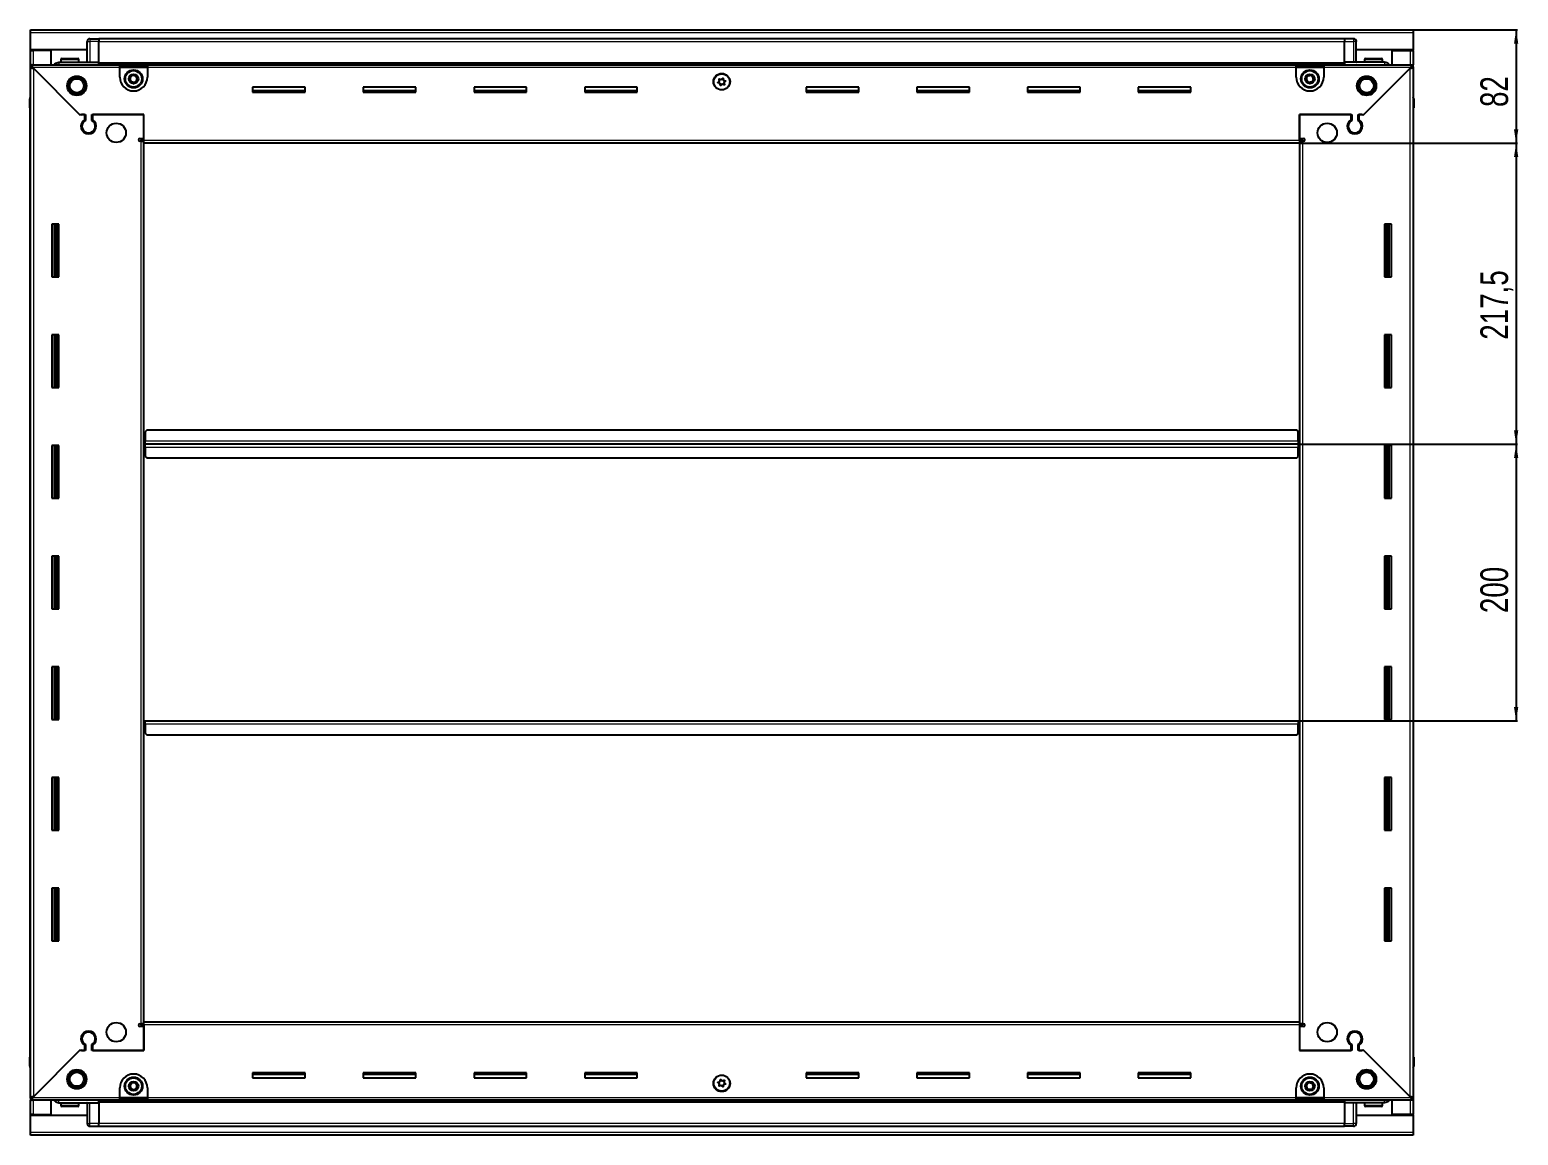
# Model space of a CAD drawing. Header units: millimetres. Extents: x 1415 to 5803, y -1188 to 1732.
# Drawn here: x 4728 to 5803, y 777 to 1576 of the extents above; entities that cross this region are included whole.
import ezdxf

# ---------------------------------------------------------------- set-up
doc = ezdxf.new("R2010")
doc.units = ezdxf.units.MM
doc.layers.add('FORMAT', color=7, linetype='Continuous')
doc.styles.add('SLDTEXTSTYLE0', font='TXT', dxfattribs={"width": 0.75})
doc.dimstyles.new('SLDDIMSTYLE0', dxfattribs={"dimtxt": 20, "dimasz": 10, "dimexe": 0, "dimexo": 0.0625, "dimgap": 5, "dimtad": 2, "dimdec": 1, "dimrnd": 1e-09, "dimzin": 12, "dimdsep": 46, "dimtxsty": 'SLDTEXTSTYLE0', "dimsah": 1, "dimcen": 0.09, "dimadec": 0, "dimazin": 3, "dimtfac": 1, "dimtofl": 0, "dimtmove": 0, "dimatfit": 3, "dimfxl": 0, "dimfrac": 2, "dimtolj": 1, "dimtzin": 12, "dimarcsym": 0})

# ---------------------------------------------------------------- blocks, each defined once
blk = doc.blocks.new('_D_6')
at = {"layer": 'FORMAT'}
for p, q in [((5727.2, 1575.8), (5802.7, 1575.8)), ((5801.7, 1575.8), (5801.7, 1493.8)), ((5645.2, 1493.8), (5802.7, 1493.8))]:
    blk.add_line(p, q, dxfattribs=at)
for points in [[(5801.7, 1575.8), (5800.2, 1565.8), (5803.3, 1565.8)], [(5801.7, 1493.8), (5803.3, 1503.8), (5800.2, 1503.8)]]:
    blk.add_solid(points, dxfattribs=at)
at = {"layer": 'FORMAT', "insert": (5775.9, 1520), "char_height": 20, "attachment_point": 1, "rotation": 90, "style": 'SLDTEXTSTYLE0'}
blk.add_mtext('82', dxfattribs=at)
blk = doc.blocks.new('_D_7')
at = {"layer": 'FORMAT'}
for p, q in [((5644.2, 1276.3), (5802.7, 1276.3)), ((5801.7, 1276.3), (5801.7, 1076.3)), ((5644.2, 1076.3), (5802.7, 1076.3))]:
    blk.add_line(p, q, dxfattribs=at)
for points in [[(5801.7, 1276.3), (5800.2, 1266.3), (5803.3, 1266.3)], [(5801.7, 1076.3), (5803.3, 1086.3), (5800.2, 1086.3)]]:
    blk.add_solid(points, dxfattribs=at)
at = {"layer": 'FORMAT', "insert": (5775.9, 1154.2), "char_height": 20, "attachment_point": 1, "rotation": 90, "style": 'SLDTEXTSTYLE0'}
blk.add_mtext('200', dxfattribs=at)
blk = doc.blocks.new('_D_8')
at = {"layer": 'FORMAT'}
for p, q in [((5645.2, 1493.8), (5802.7, 1493.8)), ((5801.7, 1493.8), (5801.7, 1276.3)), ((5644.2, 1276.3), (5802.7, 1276.3))]:
    blk.add_line(p, q, dxfattribs=at)
for points in [[(5801.7, 1493.8), (5800.2, 1483.8), (5803.3, 1483.8)], [(5801.7, 1276.3), (5803.3, 1286.3), (5800.2, 1286.3)]]:
    blk.add_solid(points, dxfattribs=at)
at = {"layer": 'FORMAT', "insert": (5775.9, 1351.8), "char_height": 20, "attachment_point": 1, "rotation": 90, "style": 'SLDTEXTSTYLE0'}
blk.add_mtext('217,5', dxfattribs=at)

msp = doc.modelspace()

# ---------------------------------------------------------------- linework, layer by layer
at = {"color": 7, "linetype": 'Continuous', "lineweight": 25}
for p, q in [((4728.22, 1573.72), (4728.22, 1575.82)), ((4728.22, 1575.82), (5727.22, 1575.82)), ((4728.22, 1561.32), (4728.22, 1573.72)), ((5727.22, 1575.82), (5727.22, 1573.72)), ((5727.22, 1573.72), (5727.22, 1561.32)), ((4769.22, 1561.32), (4728.22, 1561.32)), ((4728.22, 1560.82), (4728.22, 1561.32)), ((4728.22, 1560.82), (4730.32, 1560.82)), ((4728.22, 1550.57), (4728.22, 1560.82)), ((4729.72, 1560.82), (4729.72, 1561.32)), ((4743.22, 1560.82), (4730.32, 1560.82)), ((4743.22, 1550.57), (4743.22, 1560.82)), ((4769.22, 1552.32), (4769.22, 1567.32)), ((4769.9, 1568.82), (4769.9, 1568.82)), ((4771.22, 1569.32), (4777.72, 1569.32)), ((4771.22, 1569.32), (4777.72, 1569.32)), ((4777.72, 1569.32), (4777.72, 1569.32)), ((4777.72, 1569.32), (4777.72, 1569.32)), ((4777.72, 1569.32), (4777.72, 1567.32)), ((5677.72, 1569.17), (4777.72, 1569.17)), ((4777.72, 1552.32), (4777.72, 1567.32)), ((5677.72, 1569.32), (5677.72, 1569.32)), ((5684.22, 1569.32), (5677.72, 1569.32)), ((5684.22, 1569.32), (5677.72, 1569.32)), ((5677.72, 1569.32), (5677.72, 1567.32)), ((5677.72, 1552.32), (5677.72, 1567.32)), ((5686.22, 1567.32), (5686.22, 1567.32)), ((5686.22, 1552.32), (5686.22, 1567.32)), ((5727.22, 1561.32), (5686.22, 1561.32)), ((5712.22, 1550.57), (5712.22, 1560.82)), ((5712.22, 1560.82), (5725.12, 1560.82)), ((5725.12, 1560.82), (5727.22, 1560.82)), ((5725.72, 1560.82), (5725.72, 1561.32)), ((5727.22, 1560.82), (5727.22, 1561.32)), ((5727.22, 1560.82), (5727.22, 1550.57)), ((4728.22, 1549.07), (4728.22, 1550.57)), ((4728.22, 1550.57), (4729.22, 1550.57)), ((4728.22, 1548.57), (4728.22, 1549.07)), ((4728.22, 1549.07), (4729.22, 1549.07)), ((4729.22, 1550.57), (4792.72, 1550.57)), ((4729.22, 1549.07), (4729.22, 1550.57)), ((4748.72, 1552.32), (4777.72, 1552.32)), ((4750.22, 1554.22), (4750.22, 1552.32)), ((4751.02, 1555.02), (4762.42, 1555.02)), ((4763.22, 1552.32), (4763.22, 1554.22)), ((4777.64, 1550.57), (4777.72, 1552.29)), ((4777.72, 1552.32), (4777.72, 1551.82)), ((4777.72, 1551.17), (5677.72, 1551.17)), ((4792.72, 1548.47), (4792.72, 1550.57)), ((4792.72, 1550.57), (4812.72, 1550.57)), ((4792.72, 1549.07), (4812.72, 1549.07)), ((4812.72, 1550.57), (4812.72, 1548.47)), ((4812.72, 1550.57), (5642.72, 1550.57)), ((5642.72, 1548.47), (5642.72, 1550.57)), ((5642.72, 1550.57), (5662.72, 1550.57)), ((5642.72, 1549.07), (5662.72, 1549.07)), ((5662.72, 1550.57), (5662.72, 1548.47)), ((5662.72, 1550.57), (5726.22, 1550.57)), ((5706.72, 1552.32), (5677.72, 1552.32)), ((5677.72, 1552.32), (5677.72, 1551.82)), ((5677.72, 1552.29), (5677.79, 1550.57)), ((5692.22, 1554.22), (5692.22, 1552.32)), ((5693.02, 1555.02), (5704.42, 1555.02)), ((5705.22, 1552.32), (5705.22, 1554.22)), ((5726.22, 1549.07), (5726.22, 1550.57)), ((5726.22, 1550.57), (5727.22, 1550.57)), ((5726.22, 1549.07), (5727.22, 1549.07)), ((5727.22, 1549.07), (5727.22, 1550.57)), ((5727.22, 1549.07), (5727.22, 1548.57)), ((4728.22, 804.07), (4728.22, 1548.57)), ((4729.72, 1548.57), (4728.22, 1548.57)), ((4729.82, 1548.47), (4763.72, 1514.57)), ((4764.42, 1513.87), (4730.32, 1547.97)), ((4792.72, 1541.57), (4792.72, 1548.47)), ((4812.72, 1548.47), (4812.72, 1541.57)), ((5642.72, 1541.57), (5642.72, 1548.47)), ((5662.72, 1548.47), (5662.72, 1541.57)), ((5725.12, 1547.97), (5691.02, 1513.87)), ((5691.72, 1514.57), (5725.62, 1548.47)), ((5725.72, 1548.57), (5727.22, 1548.57)), ((5727.22, 1548.57), (5727.22, 804.07)), ((4926.72, 1534.32), (4888.72, 1534.32)), ((4888.72, 1534.32), (4888.72, 1530.82)), ((4926.72, 1531.57), (4888.72, 1531.57)), ((4888.72, 1530.82), (4926.72, 1530.82)), ((4926.72, 1530.82), (4926.72, 1534.32)), ((5006.72, 1534.32), (4968.72, 1534.32)), ((4968.72, 1534.32), (4968.72, 1530.82)), ((5006.72, 1531.57), (4968.72, 1531.57)), ((4968.72, 1530.82), (5006.72, 1530.82)), ((5006.72, 1530.82), (5006.72, 1534.32)), ((5086.72, 1534.32), (5048.72, 1534.32)), ((5048.72, 1534.32), (5048.72, 1530.82)), ((5086.72, 1531.57), (5048.72, 1531.57)), ((5048.72, 1530.82), (5086.72, 1530.82)), ((5086.72, 1530.82), (5086.72, 1534.32)), ((5166.72, 1534.32), (5128.72, 1534.32)), ((5128.72, 1534.32), (5128.72, 1530.82)), ((5166.72, 1531.57), (5128.72, 1531.57)), ((5128.72, 1530.82), (5166.72, 1530.82)), ((5166.72, 1530.82), (5166.72, 1534.32)), ((5326.72, 1534.32), (5288.72, 1534.32)), ((5288.72, 1534.32), (5288.72, 1530.82)), ((5326.72, 1531.57), (5288.72, 1531.57)), ((5288.72, 1530.82), (5326.72, 1530.82)), ((5326.72, 1530.82), (5326.72, 1534.32)), ((5406.72, 1534.32), (5368.72, 1534.32)), ((5368.72, 1534.32), (5368.72, 1530.82)), ((5406.72, 1531.57), (5368.72, 1531.57)), ((5368.72, 1530.82), (5406.72, 1530.82)), ((5406.72, 1530.82), (5406.72, 1534.32)), ((5486.72, 1534.32), (5448.72, 1534.32)), ((5448.72, 1534.32), (5448.72, 1530.82)), ((5486.72, 1531.57), (5448.72, 1531.57)), ((5448.72, 1530.82), (5486.72, 1530.82)), ((5486.72, 1530.82), (5486.72, 1534.32)), ((5566.72, 1534.32), (5528.72, 1534.32)), ((5528.72, 1534.32), (5528.72, 1530.82)), ((5566.72, 1531.57), (5528.72, 1531.57)), ((5528.72, 1530.82), (5566.72, 1530.82)), ((5566.72, 1530.82), (5566.72, 1534.32)), ((4727.72, 1525.82), (4727.72, 1519.32)), ((4727.72, 1519.32), (4727.72, 1525.82)), ((4727.72, 1519.32), (4727.72, 1519.32)), ((4728.22, 1519.32), (4727.72, 1519.32)), ((4727.87, 1519.32), (4727.87, 833.32)), ((5727.22, 1527.15), (5727.22, 1527.15)), ((5727.22, 1519.32), (5727.72, 1519.32)), ((5727.57, 833.32), (5727.57, 1519.32)), ((5727.72, 1525.82), (5727.72, 1519.32)), ((5727.72, 1519.32), (5727.72, 1525.82)), ((5727.72, 1519.32), (5727.72, 1519.32)), ((5727.72, 1519.32), (5727.72, 1519.32)), ((4763.72, 1514.57), (4767.92, 1514.57)), ((4765.12, 1514.57), (4764.42, 1513.87)), ((4767.22, 1514.57), (4765.12, 1514.57)), ((4767.22, 1514.57), (4767.22, 1510.68)), ((4767.92, 1514.57), (4767.92, 1510.29)), ((4772.52, 1514.57), (4810.22, 1514.57)), ((4772.52, 1510.29), (4772.52, 1514.57)), ((4773.22, 1510.68), (4773.22, 1514.57)), ((4810.22, 1514.57), (4773.22, 1514.57)), ((4810.22, 1497.32), (4810.22, 1514.57)), ((4810.22, 1495.92), (4810.22, 1514.57)), ((5645.22, 1514.57), (5645.22, 1497.32)), ((5682.22, 1514.57), (5645.22, 1514.57)), ((5645.22, 1514.57), (5682.92, 1514.57)), ((5645.22, 1495.92), (5645.22, 1514.57)), ((5682.22, 1514.57), (5682.22, 1510.68)), ((5682.92, 1514.57), (5682.92, 1510.29)), ((5687.52, 1514.57), (5691.72, 1514.57)), ((5687.52, 1510.29), (5687.52, 1514.57)), ((5690.32, 1514.57), (5688.22, 1514.57)), ((5688.22, 1510.68), (5688.22, 1514.57)), ((5691.02, 1513.87), (5690.32, 1514.57)), ((4768.22, 1501.71), (4768.22, 1500.95)), ((4807.37, 1497.32), (4810.22, 1497.32)), ((4808.12, 1495.32), (4807.37, 1495.32)), ((4808.12, 1495.32), (4810.22, 1495.32)), ((4810.22, 1496.32), (4808.22, 1496.32)), ((4808.22, 1496.32), (4808.22, 1495.32)), ((4810.22, 1493.82), (4810.22, 1495.92)), ((5645.22, 1497.32), (5648.07, 1497.32)), ((5647.22, 1496.32), (5645.22, 1496.32)), ((5645.22, 1495.92), (5645.22, 1493.82)), ((5645.22, 1495.32), (5647.32, 1495.32)), ((5647.22, 1495.32), (5647.22, 1496.32)), ((5648.07, 1495.32), (5647.32, 1495.32)), ((5687.22, 1501.71), (5687.22, 1500.95)), ((4810.22, 858.82), (4810.22, 1493.82)), ((5645.22, 1493.82), (4810.22, 1493.82)), ((5645.22, 1493.82), (5645.22, 858.82)), ((4748.72, 1435.32), (4743.72, 1435.32)), ((4743.72, 1435.32), (4743.72, 1397.32)), ((4745.87, 1397.32), (4745.87, 1435.32)), ((4747.66, 1397.32), (4747.66, 1435.32)), ((4747.7, 1397.32), (4747.7, 1435.32)), ((4748.72, 1397.32), (4748.72, 1435.32)), ((5706.72, 1435.32), (5706.72, 1397.32)), ((5711.72, 1435.32), (5706.72, 1435.32)), ((5707.74, 1435.32), (5707.74, 1397.32)), ((5707.78, 1435.32), (5707.78, 1397.32)), ((5709.57, 1435.32), (5709.57, 1397.32)), ((5711.72, 1397.32), (5711.72, 1435.32)), ((4743.72, 1397.32), (4748.72, 1397.32)), ((5706.72, 1397.32), (5711.72, 1397.32)), ((4748.72, 1355.32), (4743.72, 1355.32)), ((4743.72, 1355.32), (4743.72, 1317.32)), ((4745.87, 1317.32), (4745.87, 1355.32)), ((4747.66, 1317.32), (4747.66, 1355.32)), ((4747.7, 1317.32), (4747.7, 1355.32)), ((4748.72, 1317.32), (4748.72, 1355.32)), ((5706.72, 1355.32), (5706.72, 1317.32)), ((5711.72, 1355.32), (5706.72, 1355.32)), ((5707.74, 1355.32), (5707.74, 1317.32)), ((5707.78, 1355.32), (5707.78, 1317.32)), ((5709.57, 1355.32), (5709.57, 1317.32)), ((5711.72, 1317.32), (5711.72, 1355.32)), ((4743.72, 1317.32), (4748.72, 1317.32)), ((5706.72, 1317.32), (5711.72, 1317.32)), ((4812.22, 1286.32), (4811.22, 1285.32)), ((4811.22, 1285.32), (4811.22, 1278.42)), ((5643.22, 1286.32), (4812.22, 1286.32)), ((5644.22, 1285.32), (5643.22, 1286.32)), ((5644.22, 1278.42), (5644.22, 1285.32)), ((4748.72, 1275.32), (4743.72, 1275.32)), ((4743.72, 1275.32), (4743.72, 1237.32)), ((4745.87, 1237.32), (4745.87, 1275.32)), ((4747.66, 1237.32), (4747.66, 1275.32)), ((4747.7, 1237.32), (4747.7, 1275.32)), ((4748.72, 1237.32), (4748.72, 1275.32)), ((4810.97, 1276.32), (4810.22, 1276.32)), ((4811.22, 1279.17), (4810.97, 1279.17)), ((4810.97, 1279.17), (4810.97, 1276.32)), ((4810.97, 1276.32), (4810.97, 1273.47)), ((4810.97, 1273.47), (4811.22, 1273.47)), ((4811.22, 1276.32), (4811.22, 1278.42)), ((4811.22, 1274.22), (4811.22, 1276.32)), ((5644.22, 1276.32), (4811.22, 1276.32)), ((4811.22, 1274.22), (4811.22, 1267.32)), ((5644.47, 1279.17), (5644.22, 1279.17)), ((5644.22, 1278.42), (5644.22, 1276.32)), ((5644.22, 1276.32), (5644.22, 1274.22)), ((5644.22, 1267.32), (5644.22, 1274.22)), ((5644.22, 1273.47), (5644.47, 1273.47)), ((5644.47, 1276.32), (5644.47, 1279.17)), ((5644.47, 1273.47), (5644.47, 1276.32)), ((5645.22, 1276.32), (5644.47, 1276.32)), ((5706.72, 1275.32), (5706.72, 1237.32)), ((5711.72, 1275.32), (5706.72, 1275.32)), ((5707.74, 1275.32), (5707.74, 1237.32)), ((5707.78, 1275.32), (5707.78, 1237.32)), ((5709.57, 1275.32), (5709.57, 1237.32)), ((5711.72, 1237.32), (5711.72, 1275.32)), ((4811.22, 1267.32), (4812.22, 1266.32)), ((4812.22, 1266.32), (5643.22, 1266.32)), ((5643.22, 1266.32), (5644.22, 1267.32)), ((4743.72, 1237.32), (4748.72, 1237.32)), ((5706.72, 1237.32), (5711.72, 1237.32)), ((4748.72, 1195.32), (4743.72, 1195.32)), ((4743.72, 1195.32), (4743.72, 1157.32)), ((4745.87, 1157.32), (4745.87, 1195.32)), ((4747.66, 1157.32), (4747.66, 1195.32)), ((4747.7, 1157.32), (4747.7, 1195.32)), ((4748.72, 1157.32), (4748.72, 1195.32)), ((5706.72, 1195.32), (5706.72, 1157.32)), ((5711.72, 1195.32), (5706.72, 1195.32)), ((5707.74, 1195.32), (5707.74, 1157.32)), ((5707.78, 1195.32), (5707.78, 1157.32)), ((5709.57, 1195.32), (5709.57, 1157.32)), ((5711.72, 1157.32), (5711.72, 1195.32)), ((4743.72, 1157.32), (4748.72, 1157.32)), ((5706.72, 1157.32), (5711.72, 1157.32)), ((4748.72, 1115.32), (4743.72, 1115.32)), ((4743.72, 1115.32), (4743.72, 1077.32)), ((4745.87, 1077.32), (4745.87, 1115.32)), ((4747.66, 1077.32), (4747.66, 1115.32)), ((4747.7, 1077.32), (4747.7, 1115.32)), ((4748.72, 1077.32), (4748.72, 1115.32)), ((5706.72, 1115.32), (5706.72, 1077.32)), ((5711.72, 1115.32), (5706.72, 1115.32)), ((5707.74, 1115.32), (5707.74, 1077.32)), ((5707.78, 1115.32), (5707.78, 1077.32)), ((5709.57, 1115.32), (5709.57, 1077.32)), ((5711.72, 1077.32), (5711.72, 1115.32)), ((4743.72, 1077.32), (4748.72, 1077.32)), ((4810.22, 1076.32), (4810.97, 1076.32)), ((4810.97, 1076.32), (4810.97, 1073.47)), ((4811.22, 1074.22), (4811.22, 1076.32)), ((4811.22, 1076.32), (5644.22, 1076.32)), ((5644.22, 1076.32), (5644.22, 1074.22)), ((5644.47, 1073.47), (5644.47, 1076.32)), ((5644.47, 1076.32), (5645.22, 1076.32)), ((5706.72, 1077.32), (5711.72, 1077.32)), ((4810.97, 1073.47), (4811.22, 1073.47)), ((4811.22, 1074.22), (4811.22, 1067.32)), ((4811.22, 1067.32), (4812.22, 1066.32)), ((4812.22, 1066.32), (5643.22, 1066.32)), ((5643.22, 1066.32), (5644.22, 1067.32)), ((5644.22, 1067.32), (5644.22, 1074.22)), ((5644.22, 1073.47), (5644.47, 1073.47)), ((4748.72, 1035.32), (4743.72, 1035.32)), ((4743.72, 1035.32), (4743.72, 997.32)), ((4745.87, 997.32), (4745.87, 1035.32)), ((4747.66, 997.32), (4747.66, 1035.32)), ((4747.7, 997.32), (4747.7, 1035.32)), ((4748.72, 997.32), (4748.72, 1035.32)), ((5706.72, 1035.32), (5706.72, 997.32)), ((5711.72, 1035.32), (5706.72, 1035.32)), ((5707.74, 1035.32), (5707.74, 997.32)), ((5707.78, 1035.32), (5707.78, 997.32)), ((5709.57, 1035.32), (5709.57, 997.32)), ((5711.72, 997.32), (5711.72, 1035.32)), ((4743.72, 997.32), (4748.72, 997.32)), ((5706.72, 997.32), (5711.72, 997.32)), ((4748.72, 955.32), (4743.72, 955.32)), ((4743.72, 955.32), (4743.72, 917.32)), ((4745.87, 917.32), (4745.87, 955.32)), ((4747.66, 917.32), (4747.66, 955.32)), ((4747.7, 917.32), (4747.7, 955.32)), ((4748.72, 917.32), (4748.72, 955.32)), ((5706.72, 955.32), (5706.72, 917.32)), ((5711.72, 955.32), (5706.72, 955.32)), ((5707.74, 955.32), (5707.74, 917.32)), ((5707.78, 955.32), (5707.78, 917.32)), ((5709.57, 955.32), (5709.57, 917.32)), ((5711.72, 917.32), (5711.72, 955.32)), ((4743.72, 917.32), (4748.72, 917.32)), ((5706.72, 917.32), (5711.72, 917.32)), ((4768.22, 851.7), (4768.22, 850.94)), ((4807.37, 857.32), (4808.12, 857.32)), ((4810.22, 855.32), (4807.37, 855.32)), ((4810.22, 857.32), (4808.12, 857.32)), ((4808.22, 857.32), (4808.22, 856.32)), ((4808.22, 856.32), (4810.22, 856.32)), ((4810.22, 856.72), (4810.22, 858.82)), ((4810.22, 858.82), (5645.22, 858.82)), ((4810.22, 856.72), (4810.22, 838.07)), ((4810.22, 838.07), (4810.22, 855.32)), ((5645.22, 858.82), (5645.22, 856.72)), ((5647.32, 857.32), (5645.22, 857.32)), ((5645.22, 856.72), (5645.22, 838.07)), ((5645.22, 856.32), (5647.22, 856.32)), ((5645.22, 855.32), (5645.22, 838.07)), ((5648.07, 855.32), (5645.22, 855.32)), ((5647.22, 856.32), (5647.22, 857.32)), ((5647.32, 857.32), (5648.07, 857.32)), ((5687.22, 851.7), (5687.22, 850.94)), ((4767.22, 841.96), (4767.22, 838.07)), ((4767.92, 842.36), (4767.92, 838.07)), ((4772.52, 838.07), (4772.52, 842.36)), ((4773.22, 838.07), (4773.22, 841.96)), ((5682.22, 841.96), (5682.22, 838.07)), ((5682.92, 842.36), (5682.92, 838.07)), ((5687.52, 838.07), (5687.52, 842.36)), ((5688.22, 838.07), (5688.22, 841.96)), ((4727.72, 833.32), (4727.72, 833.32)), ((4727.72, 826.82), (4727.72, 833.32)), ((4727.72, 833.32), (4727.72, 833.32)), ((4727.72, 833.32), (4727.72, 826.82)), ((4728.22, 833.32), (4727.72, 833.32)), ((4763.72, 838.07), (4729.82, 804.17)), ((4730.32, 804.67), (4764.42, 838.77)), ((4767.92, 838.07), (4763.72, 838.07)), ((4764.42, 838.77), (4765.12, 838.07)), ((4765.12, 838.07), (4767.22, 838.07)), ((4810.22, 838.07), (4772.52, 838.07)), ((4773.22, 838.07), (4810.22, 838.07)), ((5645.22, 838.07), (5682.22, 838.07)), ((5682.92, 838.07), (5645.22, 838.07)), ((5691.72, 838.07), (5687.52, 838.07)), ((5688.22, 838.07), (5690.32, 838.07)), ((5690.32, 838.07), (5691.02, 838.77)), ((5691.02, 838.77), (5725.12, 804.67)), ((5725.62, 804.17), (5691.72, 838.07)), ((5727.22, 833.32), (5727.72, 833.32)), ((5727.72, 833.32), (5727.72, 833.32)), ((5727.72, 826.82), (5727.72, 833.32)), ((5727.72, 833.32), (5727.72, 826.82)), ((4728.22, 825.5), (4728.22, 825.5)), ((4926.72, 821.82), (4888.72, 821.82)), ((4888.72, 821.82), (4888.72, 818.32)), ((4888.72, 821.07), (4926.72, 821.07)), ((4888.72, 818.32), (4926.72, 818.32)), ((4926.72, 818.32), (4926.72, 821.82)), ((5006.72, 821.82), (4968.72, 821.82)), ((4968.72, 821.82), (4968.72, 818.32)), ((4968.72, 821.07), (5006.72, 821.07)), ((4968.72, 818.32), (5006.72, 818.32)), ((5006.72, 818.32), (5006.72, 821.82)), ((5086.72, 821.82), (5048.72, 821.82)), ((5048.72, 821.82), (5048.72, 818.32)), ((5048.72, 821.07), (5086.72, 821.07)), ((5048.72, 818.32), (5086.72, 818.32)), ((5086.72, 818.32), (5086.72, 821.82)), ((5166.72, 821.82), (5128.72, 821.82)), ((5128.72, 821.82), (5128.72, 818.32)), ((5128.72, 821.07), (5166.72, 821.07)), ((5128.72, 818.32), (5166.72, 818.32)), ((5166.72, 818.32), (5166.72, 821.82)), ((5326.72, 821.82), (5288.72, 821.82)), ((5288.72, 821.82), (5288.72, 818.32)), ((5288.72, 821.07), (5326.72, 821.07)), ((5288.72, 818.32), (5326.72, 818.32)), ((5326.72, 818.32), (5326.72, 821.82)), ((5406.72, 821.82), (5368.72, 821.82)), ((5368.72, 821.82), (5368.72, 818.32)), ((5368.72, 821.07), (5406.72, 821.07)), ((5368.72, 818.32), (5406.72, 818.32)), ((5406.72, 818.32), (5406.72, 821.82)), ((5486.72, 821.82), (5448.72, 821.82)), ((5448.72, 821.82), (5448.72, 818.32)), ((5448.72, 821.07), (5486.72, 821.07)), ((5448.72, 818.32), (5486.72, 818.32)), ((5486.72, 818.32), (5486.72, 821.82)), ((5566.72, 821.82), (5528.72, 821.82)), ((5528.72, 821.82), (5528.72, 818.32)), ((5528.72, 821.07), (5566.72, 821.07)), ((5528.72, 818.32), (5566.72, 818.32)), ((5566.72, 818.32), (5566.72, 821.82)), ((4792.72, 804.17), (4792.72, 811.07)), ((4812.72, 811.07), (4812.72, 804.17)), ((5642.72, 804.17), (5642.72, 811.07)), ((5662.72, 811.07), (5662.72, 804.17)), ((4728.22, 803.57), (4728.22, 804.07)), ((4729.72, 804.07), (4728.22, 804.07)), ((4728.22, 803.57), (4728.22, 802.07)), ((4729.22, 803.57), (4728.22, 803.57)), ((4728.22, 791.82), (4728.22, 802.07)), ((4729.22, 802.07), (4728.22, 802.07)), ((4729.22, 803.57), (4729.22, 802.07)), ((4792.72, 802.07), (4729.22, 802.07)), ((4743.22, 791.82), (4743.22, 802.07)), ((4748.72, 800.32), (4777.72, 800.32)), ((4750.22, 800.32), (4750.22, 798.42)), ((4754.79, 797.62), (4751.02, 797.62)), ((4762.42, 797.62), (4754.79, 797.62)), ((4763.22, 798.42), (4763.22, 800.32)), ((4769.22, 800.32), (4769.22, 785.32)), ((4777.72, 800.36), (4777.64, 802.07)), ((5677.72, 801.47), (4777.72, 801.47)), ((4777.72, 800.32), (4777.72, 800.82)), ((4777.72, 800.32), (4777.72, 785.32)), ((4792.72, 802.07), (4792.72, 804.17)), ((4812.72, 803.57), (4792.72, 803.57)), ((4812.72, 802.07), (4792.72, 802.07)), ((4812.72, 804.17), (4812.72, 802.07)), ((5642.72, 802.07), (4812.72, 802.07)), ((5642.72, 802.07), (5642.72, 804.17)), ((5662.72, 803.57), (5642.72, 803.57)), ((5662.72, 802.07), (5642.72, 802.07)), ((5662.72, 804.17), (5662.72, 802.07)), ((5726.22, 802.07), (5662.72, 802.07)), ((5677.79, 802.07), (5677.72, 800.36)), ((5677.72, 800.32), (5677.72, 800.82)), ((5706.72, 800.32), (5677.72, 800.32)), ((5677.72, 800.32), (5677.72, 785.32)), ((5686.22, 800.32), (5686.22, 785.32)), ((5692.22, 800.32), (5692.22, 798.42)), ((5700.01, 797.62), (5693.02, 797.62)), ((5704.42, 797.62), (5700.01, 797.62)), ((5705.22, 798.42), (5705.22, 800.32)), ((5712.22, 791.82), (5712.22, 802.07)), ((5725.72, 804.07), (5727.22, 804.07)), ((5726.22, 803.57), (5726.22, 802.07)), ((5727.22, 803.57), (5726.22, 803.57)), ((5727.22, 802.07), (5726.22, 802.07)), ((5727.22, 804.07), (5727.22, 803.57)), ((5727.22, 803.57), (5727.22, 802.07)), ((5727.22, 802.07), (5727.22, 791.82)), ((4730.32, 791.82), (4728.22, 791.82)), ((4728.22, 791.32), (4728.22, 791.82)), ((4728.22, 791.32), (4769.22, 791.32)), ((4728.22, 778.92), (4728.22, 791.32)), ((4729.72, 791.32), (4729.72, 791.82)), ((4730.32, 791.82), (4743.22, 791.82)), ((4769.22, 785.32), (4769.22, 785.32)), ((4777.72, 783.32), (4777.72, 785.32)), ((5677.72, 783.32), (5677.72, 785.32)), ((5686.22, 791.32), (5727.22, 791.32)), ((5725.12, 791.82), (5712.22, 791.82)), ((5727.22, 791.82), (5725.12, 791.82)), ((5725.72, 791.32), (5725.72, 791.82)), ((5727.22, 791.32), (5727.22, 791.82)), ((5727.22, 791.32), (5727.22, 778.92)), ((4728.22, 776.82), (4728.22, 778.92)), ((5727.22, 776.82), (4728.22, 776.82)), ((4771.22, 783.32), (4777.72, 783.32)), ((4771.22, 783.32), (4777.72, 783.32)), ((4777.72, 783.47), (5677.72, 783.47)), ((4777.72, 783.32), (4777.72, 783.32)), ((5684.22, 783.32), (5677.72, 783.32)), ((5677.72, 783.32), (5677.72, 783.32)), ((5677.72, 783.32), (5677.72, 783.32)), ((5684.22, 783.32), (5677.72, 783.32)), ((5685.54, 783.82), (5685.54, 783.82)), ((5727.22, 778.92), (5727.22, 776.82))]:
    msp.add_line(p, q, dxfattribs=at)
at = {"color": 8, "linetype": 'Continuous', "lineweight": 18}
for p, q in [((5727.22, 1573.72), (4728.22, 1573.72)), ((4730.32, 1560.82), (4730.32, 1561.32)), ((4730.32, 1550.57), (4730.32, 1560.82)), ((4769.22, 1567.32), (4771.22, 1567.32)), ((4771.22, 1569.32), (4771.22, 1567.32)), ((4771.22, 1567.32), (4771.22, 1552.32)), ((4777.72, 1567.32), (4771.22, 1567.32)), ((5677.72, 1567.17), (4777.72, 1567.17)), ((5677.72, 1567.32), (5684.22, 1567.32)), ((5684.22, 1569.32), (5684.22, 1567.32)), ((5686.22, 1567.32), (5684.22, 1567.32)), ((5684.22, 1567.32), (5684.22, 1552.32)), ((5725.12, 1561.32), (5725.12, 1560.82)), ((5725.12, 1560.82), (5725.12, 1550.57)), ((4750.22, 1554.22), (4763.22, 1554.22)), ((5677.72, 1551.82), (4777.72, 1551.82)), ((5677.72, 1550.59), (4777.72, 1550.59)), ((5692.22, 1554.22), (5705.22, 1554.22)), ((4792.72, 1548.47), (4729.82, 1548.47)), ((4730.32, 1547.97), (4730.32, 804.67)), ((4792.72, 1548.47), (4812.72, 1548.47)), ((5642.72, 1548.47), (4812.72, 1548.47)), ((5642.72, 1548.47), (5662.72, 1548.47)), ((5725.62, 1548.47), (5662.72, 1548.47)), ((5725.12, 804.67), (5725.12, 1547.97)), ((4728.22, 1525.82), (4727.72, 1525.82)), ((5727.22, 1525.82), (5727.72, 1525.82)), ((4808.12, 857.32), (4808.12, 1495.32)), ((4810.22, 1495.92), (5645.22, 1495.92)), ((5647.32, 1495.32), (5647.32, 857.32)), ((4745.22, 1435.32), (4745.22, 1397.32)), ((4746.45, 1435.32), (4746.45, 1397.32)), ((5708.98, 1397.32), (5708.98, 1435.32)), ((5710.22, 1397.32), (5710.22, 1435.32)), ((4745.22, 1355.32), (4745.22, 1317.32)), ((4746.45, 1355.32), (4746.45, 1317.32)), ((5708.98, 1317.32), (5708.98, 1355.32)), ((5710.22, 1317.32), (5710.22, 1355.32)), ((4745.22, 1275.32), (4745.22, 1237.32)), ((4746.45, 1275.32), (4746.45, 1237.32)), ((5644.22, 1278.42), (4811.22, 1278.42)), ((4811.22, 1274.22), (5644.22, 1274.22)), ((5708.98, 1237.32), (5708.98, 1275.32)), ((5710.22, 1237.32), (5710.22, 1275.32)), ((4745.22, 1195.32), (4745.22, 1157.32)), ((4746.45, 1195.32), (4746.45, 1157.32)), ((5708.98, 1157.32), (5708.98, 1195.32)), ((5710.22, 1157.32), (5710.22, 1195.32)), ((4745.22, 1115.32), (4745.22, 1077.32)), ((4746.45, 1115.32), (4746.45, 1077.32)), ((5708.98, 1077.32), (5708.98, 1115.32)), ((5710.22, 1077.32), (5710.22, 1115.32)), ((4811.22, 1074.22), (5644.22, 1074.22)), ((4745.22, 1035.32), (4745.22, 997.32)), ((4746.45, 1035.32), (4746.45, 997.32)), ((5708.98, 997.32), (5708.98, 1035.32)), ((5710.22, 997.32), (5710.22, 1035.32)), ((4745.22, 955.32), (4745.22, 917.32)), ((4746.45, 955.32), (4746.45, 917.32)), ((5708.98, 917.32), (5708.98, 955.32)), ((5710.22, 917.32), (5710.22, 955.32)), ((5645.22, 856.72), (4810.22, 856.72)), ((4728.22, 826.82), (4727.72, 826.82)), ((5727.22, 826.82), (5727.72, 826.82)), ((4729.82, 804.17), (4792.72, 804.17)), ((4730.32, 791.82), (4730.32, 802.07)), ((4754.52, 798.42), (4750.22, 798.42)), ((4763.22, 798.42), (4754.52, 798.42)), ((4771.22, 785.32), (4771.22, 800.32)), ((4777.72, 802.06), (5677.72, 802.06)), ((4777.72, 800.82), (5677.72, 800.82)), ((4812.72, 804.17), (4792.72, 804.17)), ((4812.72, 804.17), (5642.72, 804.17)), ((5662.72, 804.17), (5642.72, 804.17)), ((5662.72, 804.17), (5725.62, 804.17)), ((5684.22, 785.32), (5684.22, 800.32)), ((5700.19, 798.42), (5692.22, 798.42)), ((5705.22, 798.42), (5700.19, 798.42)), ((5725.12, 802.07), (5725.12, 791.82)), ((4730.32, 791.32), (4730.32, 791.82)), ((4769.22, 785.32), (4771.22, 785.32)), ((4771.22, 783.32), (4771.22, 785.32)), ((4777.72, 785.32), (4771.22, 785.32)), ((4777.72, 785.47), (5677.72, 785.47)), ((5677.72, 785.32), (5684.22, 785.32)), ((5686.22, 785.32), (5684.22, 785.32)), ((5684.22, 783.32), (5684.22, 785.32)), ((5725.12, 791.82), (5725.12, 791.32)), ((5727.22, 778.92), (4728.22, 778.92))]:
    msp.add_line(p, q, dxfattribs=at)
at = {"color": 7, "linetype": 'Continuous', "lineweight": 25, "flags": 128}
msp.add_lwpolyline([(5686.07, 1568.08), (5686.18, 1567.71), (5686.22, 1567.32)], dxfattribs=at)
at = {"color": 7, "linetype": 'Continuous', "lineweight": 25}
for centre, radius in [((4761.72, 1535.32), 7), ((4761.72, 1535.32), 6.02), ((4761.72, 1535.32), 5.1), ((4802.72, 1540.32), 6.5), ((4802.72, 1540.32), 3.46), ((5227.72, 1538.32), 6), ((5227.72, 1538.17), 5.79), ((5227.72, 1538.17), 1.85), ((5652.72, 1540.32), 6.5), ((5652.72, 1540.32), 3.46), ((5693.72, 1535.32), 7), ((5693.72, 1535.32), 6.02), ((5693.72, 1535.32), 5.1), ((4790.22, 1501.32), 7), ((5665.22, 1501.32), 7), ((4790.22, 851.32), 7), ((5665.22, 851.32), 7), ((4761.72, 817.32), 7), ((4761.72, 817.32), 6.02), ((4761.72, 817.32), 5.1), ((4802.72, 812.32), 6.5), ((5227.72, 814.32), 6), ((5227.72, 814.47), 5.79), ((5652.72, 812.32), 6.5), ((5693.72, 817.32), 7), ((5693.72, 817.32), 6.02), ((5693.72, 817.32), 5.1), ((4802.72, 812.32), 3.46), ((5227.72, 814.47), 1.85), ((5652.72, 812.32), 3.46)]:
    msp.add_circle(centre, radius, dxfattribs=at)
at = {"color": 8, "linetype": 'Continuous', "lineweight": 18}
for centre in [(4802.72, 1540.32), (5652.72, 1540.32), (4802.72, 812.32), (5652.72, 812.32)]:
    msp.add_circle(centre, 5.7, dxfattribs=at)
at = {"color": 7, "linetype": 'Continuous', "lineweight": 25}
for centre, radius, start, end in [((4771.22, 1567.32), 2, 90, 180), ((5684.22, 1567.32), 2, 0, 90), ((4751.02, 1554.22), 0.8, 90, 180), ((4762.42, 1554.22), 0.8, 0, 90), ((4769.02, 1552.52), 0.2, 270, 0), ((5686.42, 1552.52), 0.2, 180, 270), ((5693.02, 1554.22), 0.8, 90, 180), ((5704.42, 1554.22), 0.8, 0, 90), ((4802.72, 1541.57), 10, 180, 270), ((4802.72, 1540.32), 2.5, 134.01559, 194.01559), ((4802.72, 1540.32), 2.5, 194.01559, 254.01559), ((4802.72, 1540.32), 2.5, 74.01559, 134.01559), ((4802.72, 1540.32), 2.5, 254.01559, 314.01559), ((4802.72, 1541.57), 10, 270, 0), ((4802.72, 1540.32), 2.5, 14.01559, 74.01559), ((4802.72, 1540.32), 2.5, 314.01559, 14.01559), ((5652.72, 1541.57), 10, 180, 270), ((5652.72, 1540.32), 2.5, 160.11158, 220.11158), ((5652.72, 1540.32), 2.5, 100.11158, 160.11158), ((5652.72, 1540.32), 2.5, 220.11158, 280.11158), ((5652.72, 1540.32), 2.5, 40.11158, 100.11158), ((5652.72, 1541.57), 10, 270, 0), ((5652.72, 1540.32), 2.5, 280.11158, 340.11158), ((5652.72, 1540.32), 2.5, 340.11158, 40.11158), ((4729.72, 1525.82), 2, 138.57492, 180), ((4729.72, 1525.82), 2, 138.59038, 180), ((5725.72, 1525.82), 2, 33.78451, 41.40962), ((5725.72, 1525.82), 2, 0, 41.40962), ((5725.72, 1525.82), 2, 0, 19.56674), ((4770.22, 1506.07), 5.5, 123.05573, 56.94427), ((4770.22, 1506.07), 4.8, 118.63099, 61.36901), ((5685.22, 1506.07), 5.5, 123.05573, 56.94427), ((5685.22, 1506.07), 4.8, 118.63099, 61.36901), ((4807.37, 1496.32), 1, 90, 270), ((5648.07, 1496.32), 1, 270, 90), ((4770.22, 846.57), 5.5, 303.05573, 236.94427), ((4770.22, 846.57), 4.8, 298.63099, 241.36901), ((4807.37, 856.32), 1, 90, 270), ((5648.07, 856.32), 1, 270, 90), ((5685.22, 846.57), 5.5, 303.05573, 236.94427), ((5685.22, 846.57), 4.8, 298.63099, 241.36901), ((4729.72, 826.82), 2, 180, 221.39416), ((4802.72, 811.07), 10, 90, 180), ((4802.72, 811.07), 10, 0, 90), ((5652.72, 811.07), 10, 90, 180), ((5652.72, 811.07), 10, 0, 90), ((5725.72, 826.82), 2, 318.57492, 0), ((5725.72, 826.82), 2, 318.59038, 0), ((4802.72, 812.32), 2.5, 127.47401, 187.47401), ((4802.72, 812.32), 2.5, 187.47401, 247.47401), ((4802.72, 812.32), 2.5, 67.47401, 127.47401), ((4802.72, 812.32), 2.5, 247.47401, 307.47401), ((4802.72, 812.32), 2.5, 7.47401, 67.47401), ((4802.72, 812.32), 2.5, 307.47401, 7.47401), ((5652.72, 812.32), 2.5, 147.04236, 207.04236), ((5652.72, 812.32), 2.5, 207.04236, 267.04236), ((5652.72, 812.32), 2.5, 87.04236, 147.04236), ((5652.72, 812.32), 2.5, 267.04236, 327.04236), ((5652.72, 812.32), 2.5, 27.04236, 87.04236), ((5652.72, 812.32), 2.5, 327.04236, 27.04236), ((4751.02, 798.42), 0.8, 180, 270), ((4762.42, 798.42), 0.8, 270, 0), ((4769.02, 800.12), 0.2, 0, 90), ((5686.42, 800.12), 0.2, 90, 180), ((5693.02, 798.42), 0.8, 180, 270), ((5704.42, 798.42), 0.8, 270, 0), ((4771.22, 785.32), 2, 180, 270), ((4771.22, 785.32), 2, 180, 270), ((5684.22, 785.32), 2, 270, 0), ((5684.22, 785.32), 2, 270, 288.58003), ((5684.22, 785.32), 2, 303.94202, 311.40962)]:
    msp.add_arc(centre, radius, start, end, dxfattribs=at)
for points, knots in [([(4729.82, 1548.47), (4729.77, 1548.73), (4729.68, 1549.22), (4729.55, 1549.86), (4729.42, 1550.33), (4729.31, 1550.55), (4729.24, 1550.57), (4729.22, 1550.57)], [0, 0, 0, 0, 0.2302553, 0.4485219, 0.6667858, 0.8850496, 1, 1, 1, 1]), ([(4745.5, 1550.57), (4745.62, 1550.77), (4746.01, 1551.42), (4747.17, 1552.13), (4748.2, 1552.26), (4748.72, 1552.32)], [0, 0, 0, 0, 0.1822499, 0.5911249, 1, 1, 1, 1]), ([(4777.72, 1552.32), (4777.72, 1552.29), (4777.72, 1552.21), (4777.72, 1551.59), (4777.72, 1551.01), (4777.72, 1550.62), (4777.72, 1550.59)], [0, 0, 0, 0, 0.3242788, 0.6485576, 0.9728365, 1, 1, 1, 1]), ([(5677.72, 1552.32), (5677.72, 1552.29), (5677.72, 1552.21), (5677.72, 1551.59), (5677.72, 1551.01), (5677.72, 1550.62), (5677.72, 1550.59)], [0, 0, 0, 0, 0.3242788, 0.6485576, 0.9728365, 1, 1, 1, 1]), ([(5709.93, 1550.57), (5709.81, 1550.77), (5709.43, 1551.42), (5708.27, 1552.13), (5707.24, 1552.26), (5706.72, 1552.32)], [0, 0, 0, 0, 0.1822499, 0.5911249, 1, 1, 1, 1]), ([(5726.22, 1550.57), (5726.17, 1550.55), (5726.08, 1550.49), (5725.95, 1550.1), (5725.82, 1549.54), (5725.71, 1548.96), (5725.64, 1548.6), (5725.62, 1548.47)], [0, 0, 0, 0, 0.2302553, 0.4485219, 0.6667858, 0.8850496, 1, 1, 1, 1]), ([(4728.22, 1548.57), (4728.25, 1548.53), (4728.3, 1548.44), (4728.69, 1548.3), (4729.25, 1548.17), (4729.83, 1548.06), (4730.19, 1548), (4730.32, 1547.97)], [0, 0, 0, 0, 0.23025534, 0.4485219, 0.6667858, 0.88504963, 1, 1, 1, 1]), ([(4799.94, 1541.12), (4800.31, 1541.48), (4801.01, 1542.15), (4801.7, 1542.81), (4802.02, 1543.12)], [0, 0, 0, 0, 0.53468586, 1, 1, 1, 1]), ([(4800.64, 1538.32), (4800.56, 1538.65), (4800.36, 1539.45), (4800.12, 1540.42), (4799.97, 1541), (4799.94, 1541.12)], [0, 0, 0, 0, 0.3629006, 0.8668753, 1, 1, 1, 1]), ([(4803.42, 1537.52), (4802.92, 1537.66), (4801.99, 1537.93), (4801.07, 1538.19), (4800.64, 1538.32)], [0, 0, 0, 0, 0.5346859, 1, 1, 1, 1]), ([(4802.02, 1543.12), (4802.52, 1542.98), (4803.44, 1542.72), (4804.37, 1542.45), (4804.79, 1542.33)], [0, 0, 0, 0, 0.5346859, 1, 1, 1, 1]), ([(4805.49, 1539.53), (4805.12, 1539.17), (4804.43, 1538.5), (4803.74, 1537.83), (4803.42, 1537.52)], [0, 0, 0, 0, 0.53468586, 1, 1, 1, 1]), ([(4804.79, 1542.33), (4804.83, 1542.21), (4804.97, 1541.63), (4805.21, 1540.66), (4805.41, 1539.86), (4805.49, 1539.53)], [0, 0, 0, 0, 0.1331247, 0.6370994, 1, 1, 1, 1]), ([(5225.83, 1540.24), (5225.83, 1540.23), (5225.81, 1540.21), (5225.8, 1540.15), (5225.81, 1540.01), (5225.91, 1539.64), (5226.05, 1539.11), (5225.88, 1538.5), (5225.52, 1538.13), (5225.22, 1537.88), (5225.04, 1537.72), (5224.99, 1537.64), (5224.98, 1537.6), (5224.98, 1537.57), (5225, 1537.54), (5225.05, 1537.49), (5225.3, 1537.39), (5225.77, 1537.29), (5226.41, 1536.98), (5226.66, 1536.31), (5226.72, 1535.84), (5226.79, 1535.58), (5226.83, 1535.53), (5226.86, 1535.51), (5226.89, 1535.5), (5226.92, 1535.51), (5226.96, 1535.52), (5227.03, 1535.57), (5227.2, 1535.72), (5227.47, 1535.99), (5227.87, 1536.31), (5228.5, 1536.42), (5229.01, 1536.23), (5229.37, 1536.1), (5229.52, 1536.07), (5229.58, 1536.09), (5229.61, 1536.1), (5229.63, 1536.13), (5229.64, 1536.19), (5229.63, 1536.34), (5229.53, 1536.71), (5229.39, 1537.23), (5229.56, 1537.84), (5229.92, 1538.21), (5230.22, 1538.46), (5230.39, 1538.63), (5230.45, 1538.71), (5230.46, 1538.75), (5230.45, 1538.78), (5230.44, 1538.81), (5230.38, 1538.85), (5230.13, 1538.95), (5229.67, 1539.06), (5229.03, 1539.37), (5228.78, 1540.03), (5228.72, 1540.51), (5228.65, 1540.76), (5228.61, 1540.82), (5228.58, 1540.84), (5228.55, 1540.85), (5228.51, 1540.84), (5228.47, 1540.82), (5228.4, 1540.78), (5228.24, 1540.63), (5227.97, 1540.36), (5227.56, 1540.04), (5226.94, 1539.93), (5226.43, 1540.11), (5226.06, 1540.25), (5225.92, 1540.27), (5225.86, 1540.26), (5225.84, 1540.25), (5225.83, 1540.24)], [0, 0, 0, 0, 0.0020087, 0.00442, 0.0093647, 0.0255282, 0.0677053, 0.0957862, 0.1246456, 0.1503415, 0.1605194, 0.1633943, 0.1656965, 0.1672448, 0.1688741, 0.1707699, 0.1786058, 0.2119941, 0.2499945, 0.2879948, 0.3213831, 0.329219, 0.3311148, 0.3327441, 0.3342924, 0.3362166, 0.3385353, 0.3413178, 0.349662, 0.3753578, 0.4042173, 0.4322982, 0.4744753, 0.4906388, 0.4966691, 0.49844, 0.5, 0.5020087, 0.50442, 0.5093647, 0.5255282, 0.5677053, 0.5957862, 0.6246456, 0.6503415, 0.6605194, 0.6633943, 0.6656965, 0.6672448, 0.6688741, 0.6707699, 0.6786058, 0.7119941, 0.7499945, 0.7879948, 0.8213831, 0.829219, 0.8311148, 0.8327441, 0.8342924, 0.8362166, 0.8385353, 0.8413178, 0.849662, 0.8753578, 0.9042173, 0.9322982, 0.9744753, 0.9906388, 0.9966691, 0.99844, 1, 1, 1, 1]), ([(5649.88, 1539.82), (5649.92, 1539.93), (5650.12, 1540.5), (5650.46, 1541.43), (5650.74, 1542.21), (5650.86, 1542.53)], [0, 0, 0, 0, 0.1331247, 0.6370994, 1, 1, 1, 1]), ([(5651.74, 1537.61), (5651.4, 1538), (5650.78, 1538.74), (5650.16, 1539.48), (5649.88, 1539.82)], [0, 0, 0, 0, 0.53468586, 1, 1, 1, 1]), ([(5650.86, 1542.53), (5651.37, 1542.62), (5652.32, 1542.79), (5653.26, 1542.96), (5653.7, 1543.04)], [0, 0, 0, 0, 0.5346859, 1, 1, 1, 1]), ([(5654.58, 1538.12), (5654.07, 1538.03), (5653.12, 1537.86), (5652.18, 1537.69), (5651.74, 1537.61)], [0, 0, 0, 0, 0.5346859, 1, 1, 1, 1]), ([(5653.7, 1543.04), (5654.03, 1542.64), (5654.65, 1541.91), (5655.27, 1541.17), (5655.56, 1540.83)], [0, 0, 0, 0, 0.5346859, 1, 1, 1, 1]), ([(5655.56, 1540.83), (5655.44, 1540.51), (5655.16, 1539.73), (5654.82, 1538.8), (5654.62, 1538.23), (5654.58, 1538.12)], [0, 0, 0, 0, 0.3629006, 0.8668753, 1, 1, 1, 1]), ([(5725.12, 1547.97), (5725.37, 1548.02), (5725.87, 1548.11), (5726.51, 1548.24), (5726.97, 1548.37), (5727.19, 1548.48), (5727.21, 1548.55), (5727.22, 1548.57)], [0, 0, 0, 0, 0.2302553, 0.4485219, 0.6667858, 0.8850496, 1, 1, 1, 1]), ([(4800.05, 813.43), (4800.15, 813.51), (4800.63, 813.87), (4801.42, 814.48), (4802.07, 814.98), (4802.34, 815.19)], [0, 0, 0, 0, 0.1331247, 0.6370994, 1, 1, 1, 1]), ([(4800.43, 810.57), (4800.36, 811.08), (4800.24, 812.03), (4800.11, 812.99), (4800.05, 813.43)], [0, 0, 0, 0, 0.53468586, 1, 1, 1, 1]), ([(4803.09, 809.46), (4802.62, 809.66), (4801.73, 810.03), (4800.84, 810.4), (4800.43, 810.57)], [0, 0, 0, 0, 0.5346859, 1, 1, 1, 1]), ([(4802.34, 815.19), (4802.82, 814.99), (4803.71, 814.62), (4804.6, 814.25), (4805.01, 814.08)], [0, 0, 0, 0, 0.5346859, 1, 1, 1, 1]), ([(4805.39, 811.22), (4805.11, 811.01), (4804.46, 810.51), (4803.67, 809.9), (4803.19, 809.54), (4803.09, 809.46)], [0, 0, 0, 0, 0.36290056, 0.86687533, 1, 1, 1, 1]), ([(4805.01, 814.08), (4805.08, 813.57), (4805.2, 812.61), (4805.33, 811.66), (4805.39, 811.22)], [0, 0, 0, 0, 0.5346859, 1, 1, 1, 1]), ([(5225.83, 812.4), (5225.84, 812.4), (5225.87, 812.38), (5225.93, 812.38), (5226.07, 812.4), (5226.43, 812.54), (5226.94, 812.72), (5227.56, 812.61), (5227.97, 812.29), (5228.24, 812.01), (5228.42, 811.85), (5228.51, 811.81), (5228.55, 811.8), (5228.58, 811.81), (5228.61, 811.83), (5228.65, 811.88), (5228.72, 812.14), (5228.78, 812.61), (5229.03, 813.28), (5229.67, 813.59), (5230.13, 813.69), (5230.38, 813.79), (5230.44, 813.84), (5230.45, 813.87), (5230.46, 813.9), (5230.45, 813.93), (5230.43, 813.97), (5230.38, 814.04), (5230.21, 814.19), (5229.92, 814.43), (5229.56, 814.8), (5229.39, 815.41), (5229.53, 815.94), (5229.63, 816.32), (5229.64, 816.47), (5229.62, 816.52), (5229.6, 816.55), (5229.57, 816.56), (5229.51, 816.57), (5229.37, 816.54), (5229.01, 816.41), (5228.5, 816.23), (5227.87, 816.34), (5227.47, 816.66), (5227.19, 816.94), (5227.02, 817.09), (5226.93, 817.14), (5226.89, 817.15), (5226.86, 817.14), (5226.83, 817.12), (5226.79, 817.06), (5226.72, 816.81), (5226.66, 816.33), (5226.41, 815.67), (5225.77, 815.36), (5225.3, 815.25), (5225.05, 815.15), (5225, 815.11), (5224.98, 815.08), (5224.98, 815.05), (5224.99, 815.01), (5225.01, 814.98), (5225.06, 814.91), (5225.23, 814.76), (5225.52, 814.52), (5225.88, 814.14), (5226.05, 813.53), (5225.91, 813.01), (5225.81, 812.63), (5225.8, 812.48), (5225.81, 812.43), (5225.83, 812.41), (5225.83, 812.4)], [0, 0, 0, 0, 0.0020087, 0.00442, 0.0093647, 0.0255282, 0.0677053, 0.0957862, 0.1246456, 0.1503415, 0.1605194, 0.1633943, 0.1656965, 0.1672448, 0.1688741, 0.1707699, 0.1786058, 0.2119941, 0.2499945, 0.2879948, 0.3213831, 0.329219, 0.3311148, 0.3327441, 0.3342924, 0.3362166, 0.3385353, 0.3413178, 0.349662, 0.3753578, 0.4042173, 0.4322982, 0.4744753, 0.4906388, 0.4966691, 0.49844, 0.5, 0.5020087, 0.50442, 0.5093647, 0.5255282, 0.5677053, 0.5957862, 0.6246456, 0.6503415, 0.6605194, 0.6633943, 0.6656965, 0.6672448, 0.6688741, 0.6707699, 0.6786058, 0.7119941, 0.7499945, 0.7879948, 0.8213831, 0.829219, 0.8311148, 0.8327441, 0.8342924, 0.8362166, 0.8385353, 0.8413178, 0.849662, 0.8753578, 0.9042173, 0.9322982, 0.9744753, 0.9906388, 0.9966691, 0.99844, 1, 1, 1, 1]), ([(5649.84, 812.47), (5650.12, 812.91), (5650.64, 813.71), (5651.16, 814.52), (5651.41, 814.89)], [0, 0, 0, 0, 0.5346859, 1, 1, 1, 1]), ([(5651.15, 809.9), (5650.91, 810.36), (5650.48, 811.22), (5650.04, 812.07), (5649.84, 812.47)], [0, 0, 0, 0, 0.5346859, 1, 1, 1, 1]), ([(5654.03, 809.75), (5653.69, 809.77), (5652.87, 809.81), (5651.87, 809.86), (5651.27, 809.89), (5651.15, 809.9)], [0, 0, 0, 0, 0.3629006, 0.8668753, 1, 1, 1, 1]), ([(5651.41, 814.89), (5651.53, 814.89), (5652.13, 814.86), (5653.12, 814.81), (5653.95, 814.76), (5654.29, 814.75)], [0, 0, 0, 0, 0.1331247, 0.6370994, 1, 1, 1, 1]), ([(5655.6, 812.17), (5655.32, 811.74), (5654.8, 810.93), (5654.27, 810.13), (5654.03, 809.75)], [0, 0, 0, 0, 0.5346859, 1, 1, 1, 1]), ([(5654.29, 814.75), (5654.52, 814.29), (5654.96, 813.43), (5655.4, 812.57), (5655.6, 812.17)], [0, 0, 0, 0, 0.5346859, 1, 1, 1, 1]), ([(4730.32, 804.67), (4730.07, 804.63), (4729.57, 804.54), (4728.93, 804.4), (4728.47, 804.27), (4728.25, 804.16), (4728.23, 804.1), (4728.22, 804.07)], [0, 0, 0, 0, 0.23025534, 0.4485219, 0.6667858, 0.88504963, 1, 1, 1, 1]), ([(4729.22, 802.07), (4729.27, 802.1), (4729.35, 802.15), (4729.49, 802.55), (4729.62, 803.1), (4729.73, 803.68), (4729.8, 804.05), (4729.82, 804.17)], [0, 0, 0, 0, 0.2302553, 0.4485219, 0.6667858, 0.8850496, 1, 1, 1, 1]), ([(4745.5, 802.07), (4745.62, 801.87), (4746.01, 801.22), (4747.17, 800.51), (4748.2, 800.39), (4748.72, 800.32)], [0, 0, 0, 0, 0.1822499, 0.5911249, 1, 1, 1, 1]), ([(4777.72, 800.32), (4777.72, 800.36), (4777.72, 800.44), (4777.72, 801.06), (4777.72, 801.62), (4777.72, 801.99), (4777.72, 802)], [0, 0, 0, 0, 0.3302672, 0.6605344, 0.9908016, 1, 1, 1, 1]), ([(5677.72, 800.32), (5677.72, 800.36), (5677.72, 800.44), (5677.72, 801.06), (5677.72, 801.62), (5677.72, 801.99), (5677.72, 802)], [0, 0, 0, 0, 0.3302672, 0.6605344, 0.9908016, 1, 1, 1, 1]), ([(5709.93, 802.07), (5709.81, 801.87), (5709.43, 801.22), (5708.27, 800.51), (5707.24, 800.39), (5706.72, 800.32)], [0, 0, 0, 0, 0.1822499, 0.5911249, 1, 1, 1, 1]), ([(5727.22, 804.07), (5727.19, 804.12), (5727.14, 804.21), (5726.75, 804.34), (5726.19, 804.47), (5725.61, 804.58), (5725.24, 804.65), (5725.12, 804.67)], [0, 0, 0, 0, 0.2302553, 0.4485219, 0.6667858, 0.8850496, 1, 1, 1, 1]), ([(5725.62, 804.17), (5725.67, 803.92), (5725.75, 803.43), (5725.89, 802.79), (5726.02, 802.32), (5726.13, 802.1), (5726.2, 802.08), (5726.22, 802.07)], [0, 0, 0, 0, 0.23025534, 0.4485219, 0.6667858, 0.88504963, 1, 1, 1, 1])]:
    msp.add_open_spline(points, degree=3, knots=knots, dxfattribs=at)
for points in [[(4729.82, 1548.47), (4729.77, 1548.55), (4729.67, 1548.71), (4729.52, 1548.91), (4729.37, 1549.05), (4729.27, 1549.06), (4729.22, 1549.07)], [(5726.22, 1549.07), (5726.17, 1549.06), (5726.07, 1549.05), (5725.92, 1548.91), (5725.77, 1548.71), (5725.67, 1548.55), (5725.62, 1548.47)], [(4729.72, 1548.57), (4729.73, 1548.52), (4729.75, 1548.42), (4729.88, 1548.27), (4730.08, 1548.12), (4730.24, 1548.02), (4730.32, 1547.97)], [(5725.12, 1547.97), (5725.2, 1548.02), (5725.35, 1548.12), (5725.55, 1548.27), (5725.69, 1548.42), (5725.71, 1548.52), (5725.72, 1548.57)], [(4729.22, 803.57), (4729.27, 803.58), (4729.37, 803.6), (4729.52, 803.74), (4729.67, 803.94), (4729.77, 804.09), (4729.82, 804.17)], [(4730.32, 804.67), (4730.24, 804.62), (4730.08, 804.52), (4729.88, 804.37), (4729.75, 804.22), (4729.73, 804.12), (4729.72, 804.07)], [(5725.72, 804.07), (5725.71, 804.12), (5725.69, 804.22), (5725.55, 804.37), (5725.35, 804.52), (5725.2, 804.62), (5725.12, 804.67)], [(5725.62, 804.17), (5725.67, 804.09), (5725.77, 803.94), (5725.92, 803.74), (5726.07, 803.6), (5726.17, 803.58), (5726.22, 803.57)]]:
    msp.add_open_spline(points, degree=3, dxfattribs=at)
at = {"color": 8, "linetype": 'Continuous', "lineweight": 18}
for points in [[(4748.72, 1552.32), (4748.72, 1552.28), (4748.72, 1552.2), (4748.72, 1551.77), (4748.72, 1551.31), (4748.72, 1550.9), (4748.72, 1550.63), (4748.72, 1550.57)], [(5706.72, 1552.32), (5706.72, 1552.28), (5706.72, 1552.2), (5706.72, 1551.77), (5706.72, 1551.31), (5706.72, 1550.9), (5706.72, 1550.63), (5706.72, 1550.57)], [(4748.72, 800.32), (4748.72, 800.37), (4748.72, 800.44), (4748.72, 800.88), (4748.72, 801.33), (4748.72, 801.75), (4748.72, 802.02), (4748.72, 802.07)], [(5706.72, 800.32), (5706.72, 800.37), (5706.72, 800.44), (5706.72, 800.88), (5706.72, 801.33), (5706.72, 801.75), (5706.72, 802.02), (5706.72, 802.07)]]:
    msp.add_open_spline(points, degree=3, knots=[0, 0, 0, 0, 0.3597529, 0.5534142, 0.7511852, 0.9489563, 1, 1, 1, 1], dxfattribs=at)

# ---------------------------------------------------------------- dimensions: what is measured, and where the dimension line sits
at = {"layer": 'FORMAT'}
for base, p1, p2, picture, middle in [((5801.72, 1493.82), (5727.22, 1575.82), (5645.22, 1493.82), '_D_6', (5801.72, 1534.82)), ((5801.72, 1276.32), (5645.22, 1493.82), (5644.22, 1276.32), '_D_8', (5801.72, 1385.07)), ((5801.72, 1076.32), (5644.22, 1276.32), (5644.22, 1076.32), '_D_7', (5801.72, 1176.32))]:
    dim = msp.add_linear_dim(base=base, p1=p1, p2=p2, angle=90, dimstyle='SLDDIMSTYLE0', dxfattribs=at)
    dim.commit()
    dim.dimension.update_dxf_attribs({"geometry": picture, "text_midpoint": middle, "dimtype": 160})

doc.saveas('drawing.dxf')
